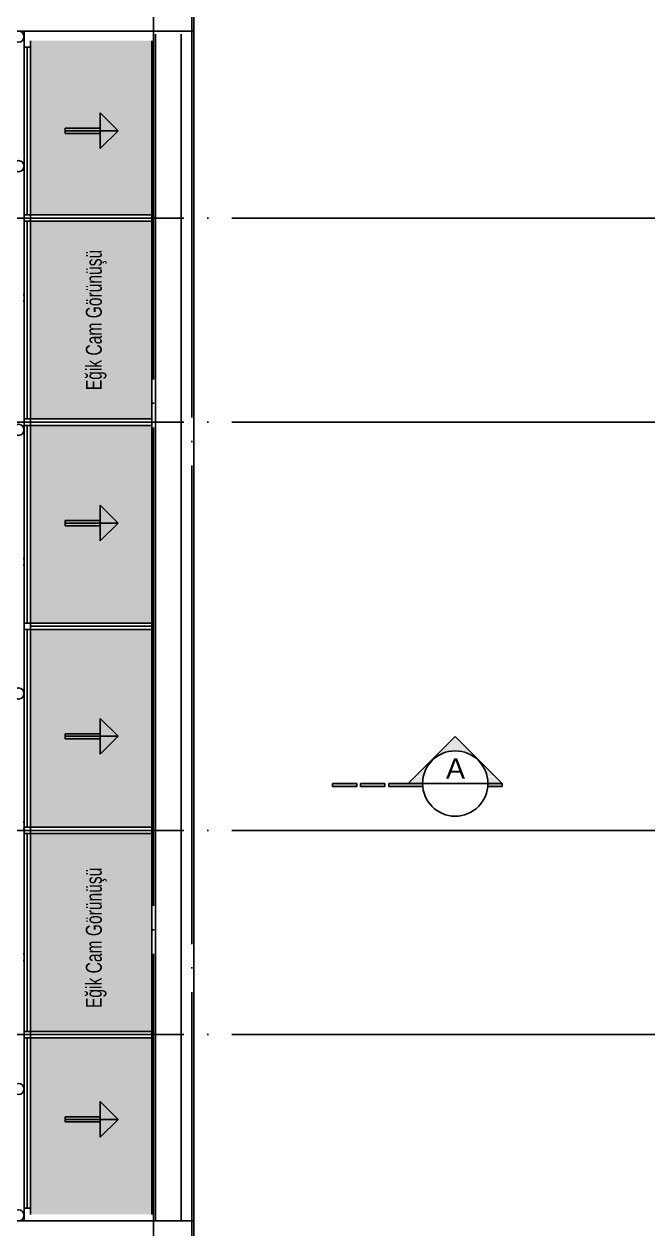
# Model space of a CAD drawing. Extents: x 460786 to 545292, y 30998 to 41694.
# Drawn here: x 475583 to 476072, y 39055 to 40000 of the extents above; entities that cross this region are included whole.
import ezdxf
from ezdxf.enums import TextEntityAlignment as Align

# ---------------------------------------------------------------- set-up
doc = ezdxf.new("R2010")
doc.units = 0
doc.header["$LTSCALE"] = 50
doc.header["$MEASUREMENT"] = 0
doc.linetypes.add('DASHDOT', pattern=[5.5, 5, -0.25, 0, -0.25])
doc.layers.get('0').update_dxf_attribs({"linetype": 'CONTINUOUS'})
for name, color, linetype in [('A-Aks Dikey', 12, 'DASHDOT'), ('A-Aks Yatay', 12, 'DASHDOT'), ('A-Betonarme', 6, 'CONTINUOUS'), ('A-Cam', 160, 'CONTINUOUS'), ('A-Gör 3', 25, 'CONTINUOUS'), ('A-Gör 4', 75, 'CONTINUOUS'), ('A-Kesit Yazi', 4, 'CONTINUOUS'), ('A-Solid', 254, 'CONTINUOUS'), ('A-Yazı 2', 205, 'CONTINUOUS')]:
    doc.layers.add(name, color=color, linetype=linetype)
doc.styles.add('blkan', font='arial.ttf', dxfattribs={"width": 0.9, "height": 12.5})
doc.styles.add('STANDARD1', font='arial.ttf')

# ---------------------------------------------------------------- blocks, each defined once
blk = doc.blocks.new('*X5')
at = {"color": 0}
for p, q in [((116.5125, 395.15), (116.5125, 395.15)), ((116.525, 395.15), (116.525, 395.15)), ((116.53125, 395.1625), (116.53125, 395.1625)), ((116.5375, 395.175), (116.5375, 395.175)), ((116.5375, 395.15), (116.5375, 395.15)), ((116.54375, 395.1625), (116.54375, 395.1625)), ((116.55, 395.15), (116.55, 395.15)), ((116.55625, 395.1625), (116.55625, 395.1625)), ((116.5625, 395.15), (116.5625, 395.15)), ((116.3625, 395), (116.3625, 395)), ((116.375, 395), (116.375, 395)), ((116.38125, 395.0125), (116.38125, 395.0125)), ((116.3875, 395.025), (116.3875, 395.025)), ((116.3875, 395), (116.3875, 395)), ((116.39375, 395.0125), (116.39375, 395.0125)), ((116.4, 395.025), (116.4, 395.025)), ((116.4, 395), (116.4, 395)), ((116.40625, 395.0375), (116.40625, 395.0375)), ((116.40625, 395.0125), (116.40625, 395.0125)), ((116.4125, 395.05), (116.4125, 395.05)), ((116.4125, 395.025), (116.4125, 395.025)), ((116.4125, 395), (116.4125, 395)), ((116.41875, 395.0375), (116.41875, 395.0375)), ((116.41875, 395.0125), (116.41875, 395.0125)), ((116.425, 395.05), (116.425, 395.05)), ((116.425, 395.025), (116.425, 395.025)), ((116.425, 395), (116.425, 395)), ((116.43125, 395.0625), (116.43125, 395.0625)), ((116.43125, 395.0375), (116.43125, 395.0375)), ((116.43125, 395.0125), (116.43125, 395.0125)), ((116.4375, 395.075), (116.4375, 395.075)), ((116.4375, 395.05), (116.4375, 395.05)), ((116.4375, 395.025), (116.4375, 395.025)), ((116.4375, 395), (116.4375, 395)), ((116.44375, 395.0625), (116.44375, 395.0625)), ((116.44375, 395.0375), (116.44375, 395.0375)), ((116.44375, 395.0125), (116.44375, 395.0125)), ((116.45, 395.075), (116.45, 395.075)), ((116.45, 395.05), (116.45, 395.05)), ((116.45, 395.025), (116.45, 395.025)), ((116.45, 395), (116.45, 395)), ((116.45625, 395.0875), (116.45625, 395.0875)), ((116.45625, 395.0625), (116.45625, 395.0625)), ((116.45625, 395.0375), (116.45625, 395.0375)), ((116.45625, 395.0125), (116.45625, 395.0125)), ((116.4625, 395.1), (116.4625, 395.1)), ((116.4625, 395.075), (116.4625, 395.075)), ((116.4625, 395.05), (116.4625, 395.05)), ((116.4625, 395.025), (116.4625, 395.025)), ((116.4625, 395), (116.4625, 395)), ((116.46875, 395.0875), (116.46875, 395.0875)), ((116.46875, 395.0625), (116.46875, 395.0625)), ((116.46875, 395.0375), (116.46875, 395.0375)), ((116.46875, 395.0125), (116.46875, 395.0125)), ((116.475, 395.1), (116.475, 395.1)), ((116.475, 395.075), (116.475, 395.075)), ((116.475, 395.05), (116.475, 395.05)), ((116.475, 395.025), (116.475, 395.025)), ((116.48125, 395.1125), (116.48125, 395.1125)), ((116.48125, 395.0875), (116.48125, 395.0875)), ((116.48125, 395.0625), (116.48125, 395.0625)), ((116.48125, 395.0375), (116.48125, 395.0375)), ((116.48125, 395.0125), (116.48125, 395.0125)), ((116.4875, 395.125), (116.4875, 395.125)), ((116.4875, 395.1), (116.4875, 395.1)), ((116.4875, 395.075), (116.4875, 395.075)), ((116.4875, 395.05), (116.4875, 395.05)), ((116.4875, 395.025), (116.4875, 395.025)), ((116.49375, 395.1125), (116.49375, 395.1125)), ((116.49375, 395.0875), (116.49375, 395.0875)), ((116.49375, 395.0625), (116.49375, 395.0625)), ((116.49375, 395.0375), (116.49375, 395.0375)), ((116.49375, 395.0125), (116.49375, 395.0125)), ((116.5, 395.125), (116.5, 395.125)), ((116.5, 395.1), (116.5, 395.1)), ((116.5, 395.075), (116.5, 395.075)), ((116.5, 395.05), (116.5, 395.05)), ((116.5, 395.025), (116.5, 395.025)), ((116.50625, 395.1375), (116.50625, 395.1375)), ((116.50625, 395.1125), (116.50625, 395.1125)), ((116.50625, 395.0875), (116.50625, 395.0875)), ((116.50625, 395.0625), (116.50625, 395.0625)), ((116.50625, 395.0375), (116.50625, 395.0375)), ((116.50625, 395.0125), (116.50625, 395.0125)), ((116.5125, 395.125), (116.5125, 395.125)), ((116.5125, 395.1), (116.5125, 395.1)), ((116.5125, 395.075), (116.5125, 395.075)), ((116.5125, 395.05), (116.5125, 395.05)), ((116.5125, 395.025), (116.5125, 395.025)), ((116.51875, 395.1375), (116.51875, 395.1375)), ((116.51875, 395.1125), (116.51875, 395.1125)), ((116.51875, 395.0875), (116.51875, 395.0875)), ((116.51875, 395.0625), (116.51875, 395.0625)), ((116.51875, 395.0375), (116.51875, 395.0375)), ((116.51875, 395.0125), (116.51875, 395.0125)), ((116.525, 395.125), (116.525, 395.125)), ((116.525, 395.1), (116.525, 395.1)), ((116.525, 395.075), (116.525, 395.075)), ((116.525, 395.05), (116.525, 395.05)), ((116.525, 395.025), (116.525, 395.025)), ((116.53125, 395.1375), (116.53125, 395.1375)), ((116.53125, 395.1125), (116.53125, 395.1125)), ((116.53125, 395.0875), (116.53125, 395.0875)), ((116.53125, 395.0625), (116.53125, 395.0625)), ((116.53125, 395.0375), (116.53125, 395.0375)), ((116.53125, 395.0125), (116.53125, 395.0125)), ((116.5375, 395.125), (116.5375, 395.125)), ((116.5375, 395.1), (116.5375, 395.1)), ((116.5375, 395.075), (116.5375, 395.075)), ((116.5375, 395.05), (116.5375, 395.05)), ((116.5375, 395.025), (116.5375, 395.025)), ((116.54375, 395.1375), (116.54375, 395.1375)), ((116.54375, 395.1125), (116.54375, 395.1125)), ((116.54375, 395.0875), (116.54375, 395.0875)), ((116.54375, 395.0625), (116.54375, 395.0625)), ((116.54375, 395.0375), (116.54375, 395.0375)), ((116.54375, 395.0125), (116.54375, 395.0125)), ((116.55, 395.125), (116.55, 395.125)), ((116.55, 395.1), (116.55, 395.1)), ((116.55, 395.075), (116.55, 395.075)), ((116.55, 395.05), (116.55, 395.05)), ((116.55, 395.025), (116.55, 395.025)), ((116.55625, 395.1375), (116.55625, 395.1375)), ((116.55625, 395.1125), (116.55625, 395.1125)), ((116.55625, 395.0875), (116.55625, 395.0875)), ((116.55625, 395.0625), (116.55625, 395.0625)), ((116.55625, 395.0375), (116.55625, 395.0375)), ((116.55625, 395.0125), (116.55625, 395.0125)), ((116.5625, 395.125), (116.5625, 395.125)), ((116.5625, 395.1), (116.5625, 395.1)), ((116.5625, 395.075), (116.5625, 395.075)), ((116.5625, 395.05), (116.5625, 395.05)), ((116.5625, 395.025), (116.5625, 395.025)), ((116.56875, 395.1375), (116.56875, 395.1375)), ((116.56875, 395.1125), (116.56875, 395.1125)), ((116.56875, 395.0875), (116.56875, 395.0875)), ((116.56875, 395.0625), (116.56875, 395.0625)), ((116.56875, 395.0375), (116.56875, 395.0375)), ((116.56875, 395.0125), (116.56875, 395.0125)), ((116.575, 395.125), (116.575, 395.125)), ((116.575, 395.1), (116.575, 395.1)), ((116.575, 395.075), (116.575, 395.075)), ((116.575, 395.05), (116.575, 395.05)), ((116.575, 395.025), (116.575, 395.025)), ((116.58125, 395.1375), (116.58125, 395.1375)), ((116.58125, 395.1125), (116.58125, 395.1125)), ((116.58125, 395.0875), (116.58125, 395.0875)), ((116.58125, 395.0625), (116.58125, 395.0625)), ((116.58125, 395.0375), (116.58125, 395.0375)), ((116.58125, 395.0125), (116.58125, 395.0125)), ((116.5875, 395.125), (116.5875, 395.125)), ((116.5875, 395.1), (116.5875, 395.1)), ((116.5875, 395.075), (116.5875, 395.075)), ((116.5875, 395.05), (116.5875, 395.05)), ((116.5875, 395.025), (116.5875, 395.025)), ((116.59375, 395.1125), (116.59375, 395.1125)), ((116.59375, 395.0875), (116.59375, 395.0875)), ((116.59375, 395.0625), (116.59375, 395.0625)), ((116.59375, 395.0375), (116.59375, 395.0375)), ((116.59375, 395.0125), (116.59375, 395.0125)), ((116.6, 395.1), (116.6, 395.1)), ((116.6, 395.075), (116.6, 395.075)), ((116.6, 395.05), (116.6, 395.05)), ((116.6, 395.025), (116.6, 395.025)), ((116.60625, 395.1125), (116.60625, 395.1125)), ((116.60625, 395.0875), (116.60625, 395.0875)), ((116.60625, 395.0625), (116.60625, 395.0625)), ((116.60625, 395.0375), (116.60625, 395.0375)), ((116.60625, 395.0125), (116.60625, 395.0125)), ((116.6125, 395.1), (116.6125, 395.1)), ((116.6125, 395.075), (116.6125, 395.075)), ((116.6125, 395.05), (116.6125, 395.05)), ((116.6125, 395.025), (116.6125, 395.025)), ((116.61875, 395.0875), (116.61875, 395.0875)), ((116.61875, 395.0625), (116.61875, 395.0625)), ((116.61875, 395.0375), (116.61875, 395.0375)), ((116.61875, 395.0125), (116.61875, 395.0125)), ((116.625, 395.075), (116.625, 395.075)), ((116.625, 395.05), (116.625, 395.05)), ((116.625, 395.025), (116.625, 395.025)), ((116.625, 395), (116.625, 395)), ((116.63125, 395.0875), (116.63125, 395.0875)), ((116.63125, 395.0625), (116.63125, 395.0625)), ((116.63125, 395.0375), (116.63125, 395.0375)), ((116.63125, 395.0125), (116.63125, 395.0125)), ((116.6375, 395.075), (116.6375, 395.075)), ((116.6375, 395.05), (116.6375, 395.05)), ((116.6375, 395.025), (116.6375, 395.025)), ((116.6375, 395), (116.6375, 395)), ((116.64375, 395.0625), (116.64375, 395.0625)), ((116.64375, 395.0375), (116.64375, 395.0375)), ((116.64375, 395.0125), (116.64375, 395.0125)), ((116.65, 395.05), (116.65, 395.05)), ((116.65, 395.025), (116.65, 395.025)), ((116.65, 395), (116.65, 395)), ((116.65625, 395.0625), (116.65625, 395.0625)), ((116.65625, 395.0375), (116.65625, 395.0375)), ((116.65625, 395.0125), (116.65625, 395.0125)), ((116.6625, 395.05), (116.6625, 395.05)), ((116.6625, 395.025), (116.6625, 395.025)), ((116.6625, 395), (116.6625, 395)), ((116.66875, 395.0375), (116.66875, 395.0375)), ((116.66875, 395.0125), (116.66875, 395.0125)), ((116.675, 395.025), (116.675, 395.025)), ((116.675, 395), (116.675, 395)), ((116.68125, 395.0375), (116.68125, 395.0375)), ((116.68125, 395.0125), (116.68125, 395.0125)), ((116.6875, 395.025), (116.6875, 395.025)), ((116.6875, 395), (116.6875, 395)), ((116.69375, 395.0125), (116.69375, 395.0125)), ((116.7, 395), (116.7, 395)), ((116.70625, 395.0125), (116.70625, 395.0125)), ((116.7125, 395), (116.7125, 395)), ((116.2125, 394.85), (116.2125, 394.85)), ((116.23125, 394.8625), (116.23125, 394.8625)), ((116.2375, 394.875), (116.2375, 394.875)), ((116.25625, 394.8875), (116.25625, 394.8875)), ((116.2625, 394.9), (116.2625, 394.9)), ((116.28125, 394.9125), (116.28125, 394.9125)), ((116.2875, 394.925), (116.2875, 394.925)), ((116.30625, 394.9375), (116.30625, 394.9375)), ((116.3125, 394.95), (116.3125, 394.95)), ((116.325, 394.95), (116.325, 394.95)), ((116.33125, 394.9625), (116.33125, 394.9625)), ((116.3375, 394.975), (116.3375, 394.975)), ((116.34375, 394.9625), (116.34375, 394.9625)), ((116.35, 394.975), (116.35, 394.975)), ((116.35625, 394.9875), (116.35625, 394.9875)), ((116.35625, 394.9625), (116.35625, 394.9625)), ((116.3625, 394.975), (116.3625, 394.975)), ((116.36875, 394.9875), (116.36875, 394.9875)), ((116.375, 394.975), (116.375, 394.975)), ((116.38125, 394.9875), (116.38125, 394.9875)), ((116.39375, 394.9875), (116.39375, 394.9875)), ((116.40625, 394.9875), (116.40625, 394.9875)), ((116.66875, 394.9875), (116.66875, 394.9875)), ((116.68125, 394.9875), (116.68125, 394.9875)), ((116.69375, 394.9875), (116.69375, 394.9875)), ((116.70625, 394.9875), (116.70625, 394.9875)), ((116.7125, 394.975), (116.7125, 394.975)), ((116.71875, 394.9875), (116.71875, 394.9875)), ((116.725, 394.975), (116.725, 394.975)), ((116.73125, 394.9875), (116.73125, 394.9875)), ((116.73125, 394.9625), (116.73125, 394.9625)), ((116.7375, 394.975), (116.7375, 394.975)), ((116.74375, 394.9625), (116.74375, 394.9625)), ((116.75, 394.95), (116.75, 394.95)), ((116.75625, 394.9625), (116.75625, 394.9625)), ((116.7625, 394.95), (116.7625, 394.95)), ((116.76875, 394.9375), (116.76875, 394.9375)), ((116.78125, 394.9375), (116.78125, 394.9375)), ((116.7875, 394.925), (116.7875, 394.925)), ((116.80625, 394.9125), (116.80625, 394.9125)), ((116.83125, 394.8875), (116.83125, 394.8875)), ((116.85625, 394.8625), (116.85625, 394.8625)), ((116.8625, 394.85), (116.8625, 394.85)), ((116.08125, 394.7125), (116.08125, 394.7125)), ((116.0875, 394.725), (116.0875, 394.725)), ((116.09375, 394.7125), (116.09375, 394.7125)), ((116.1, 394.725), (116.1, 394.725)), ((116.10625, 394.7375), (116.10625, 394.7375)), ((116.10625, 394.7125), (116.10625, 394.7125)), ((116.1125, 394.75), (116.1125, 394.75)), ((116.1125, 394.725), (116.1125, 394.725)), ((116.11875, 394.7375), (116.11875, 394.7375)), ((116.11875, 394.7125), (116.11875, 394.7125)), ((116.125, 394.75), (116.125, 394.75)), ((116.125, 394.725), (116.125, 394.725)), ((116.13125, 394.7625), (116.13125, 394.7625)), ((116.13125, 394.7375), (116.13125, 394.7375)), ((116.13125, 394.7125), (116.13125, 394.7125)), ((116.1375, 394.775), (116.1375, 394.775)), ((116.1375, 394.75), (116.1375, 394.75)), ((116.1375, 394.725), (116.1375, 394.725)), ((116.14375, 394.7625), (116.14375, 394.7625)), ((116.14375, 394.7375), (116.14375, 394.7375)), ((116.14375, 394.7125), (116.14375, 394.7125)), ((116.15, 394.775), (116.15, 394.775)), ((116.15, 394.75), (116.15, 394.75)), ((116.15, 394.725), (116.15, 394.725)), ((116.15625, 394.7875), (116.15625, 394.7875)), ((116.15625, 394.7625), (116.15625, 394.7625)), ((116.15625, 394.7375), (116.15625, 394.7375)), ((116.1625, 394.8), (116.1625, 394.8)), ((116.1625, 394.775), (116.1625, 394.775)), ((116.1625, 394.75), (116.1625, 394.75)), ((116.16875, 394.7875), (116.16875, 394.7875)), ((116.16875, 394.7625), (116.16875, 394.7625)), ((116.175, 394.8), (116.175, 394.8)), ((116.175, 394.775), (116.175, 394.775)), ((116.18125, 394.8125), (116.18125, 394.8125)), ((116.18125, 394.7875), (116.18125, 394.7875)), ((116.1875, 394.825), (116.1875, 394.825)), ((116.1875, 394.8), (116.1875, 394.8)), ((116.19375, 394.8125), (116.19375, 394.8125)), ((116.2, 394.825), (116.2, 394.825)), ((116.20625, 394.8375), (116.20625, 394.8375)), ((116.88125, 394.8375), (116.88125, 394.8375)), ((116.8875, 394.825), (116.8875, 394.825)), ((116.89375, 394.8125), (116.89375, 394.8125)), ((116.9, 394.8), (116.9, 394.8)), ((116.90625, 394.8125), (116.90625, 394.8125)), ((116.90625, 394.7875), (116.90625, 394.7875)), ((116.9125, 394.8), (116.9125, 394.8)), ((116.9125, 394.775), (116.9125, 394.775)), ((116.91875, 394.7875), (116.91875, 394.7875)), ((116.91875, 394.7625), (116.91875, 394.7625)), ((116.925, 394.775), (116.925, 394.775)), ((116.925, 394.75), (116.925, 394.75)), ((116.925, 394.725), (116.925, 394.725)), ((116.93125, 394.7875), (116.93125, 394.7875)), ((116.93125, 394.7625), (116.93125, 394.7625)), ((116.93125, 394.7375), (116.93125, 394.7375)), ((116.93125, 394.7125), (116.93125, 394.7125)), ((116.9375, 394.775), (116.9375, 394.775)), ((116.9375, 394.75), (116.9375, 394.75)), ((116.9375, 394.725), (116.9375, 394.725)), ((116.94375, 394.7625), (116.94375, 394.7625)), ((116.94375, 394.7375), (116.94375, 394.7375)), ((116.94375, 394.7125), (116.94375, 394.7125)), ((116.95, 394.75), (116.95, 394.75)), ((116.95, 394.725), (116.95, 394.725)), ((116.95625, 394.7625), (116.95625, 394.7625)), ((116.95625, 394.7375), (116.95625, 394.7375)), ((116.95625, 394.7125), (116.95625, 394.7125)), ((116.9625, 394.75), (116.9625, 394.75)), ((116.9625, 394.725), (116.9625, 394.725)), ((116.96875, 394.7375), (116.96875, 394.7375)), ((116.96875, 394.7125), (116.96875, 394.7125)), ((116.975, 394.725), (116.975, 394.725)), ((116.98125, 394.7375), (116.98125, 394.7375)), ((116.98125, 394.7125), (116.98125, 394.7125)), ((116.9875, 394.725), (116.9875, 394.725)), ((116.99375, 394.7125), (116.99375, 394.7125)), ((117.00625, 394.7125), (117.00625, 394.7125)), ((115.98125, 394.6125), (115.98125, 394.6125)), ((115.9875, 394.625), (115.9875, 394.625)), ((115.99375, 394.6125), (115.99375, 394.6125)), ((116, 394.625), (116, 394.625)), ((116.00625, 394.6375), (116.00625, 394.6375)), ((116.00625, 394.6125), (116.00625, 394.6125)), ((116.0125, 394.65), (116.0125, 394.65)), ((116.0125, 394.625), (116.0125, 394.625)), ((116.01875, 394.6375), (116.01875, 394.6375)), ((116.01875, 394.6125), (116.01875, 394.6125)), ((116.025, 394.65), (116.025, 394.65)), ((116.025, 394.625), (116.025, 394.625)), ((116.03125, 394.6625), (116.03125, 394.6625)), ((116.03125, 394.6375), (116.03125, 394.6375)), ((116.03125, 394.6125), (116.03125, 394.6125)), ((116.0375, 394.675), (116.0375, 394.675)), ((116.0375, 394.65), (116.0375, 394.65)), ((116.0375, 394.625), (116.0375, 394.625)), ((116.04375, 394.6625), (116.04375, 394.6625)), ((116.04375, 394.6375), (116.04375, 394.6375)), ((116.04375, 394.6125), (116.04375, 394.6125)), ((116.05, 394.675), (116.05, 394.675)), ((116.05, 394.65), (116.05, 394.65)), ((116.05, 394.625), (116.05, 394.625)), ((116.05625, 394.6875), (116.05625, 394.6875)), ((116.05625, 394.6625), (116.05625, 394.6625)), ((116.05625, 394.6375), (116.05625, 394.6375)), ((116.05625, 394.6125), (116.05625, 394.6125)), ((116.0625, 394.7), (116.0625, 394.7)), ((116.0625, 394.675), (116.0625, 394.675)), ((116.0625, 394.65), (116.0625, 394.65)), ((116.0625, 394.625), (116.0625, 394.625)), ((116.06875, 394.6875), (116.06875, 394.6875)), ((116.06875, 394.6625), (116.06875, 394.6625)), ((116.06875, 394.6375), (116.06875, 394.6375)), ((116.06875, 394.6125), (116.06875, 394.6125)), ((116.075, 394.7), (116.075, 394.7)), ((116.075, 394.675), (116.075, 394.675)), ((116.075, 394.65), (116.075, 394.65)), ((116.075, 394.625), (116.075, 394.625)), ((116.08125, 394.6875), (116.08125, 394.6875)), ((116.08125, 394.6625), (116.08125, 394.6625)), ((116.08125, 394.6375), (116.08125, 394.6375)), ((116.08125, 394.6125), (116.08125, 394.6125)), ((116.0875, 394.7), (116.0875, 394.7)), ((116.0875, 394.675), (116.0875, 394.675)), ((116.0875, 394.65), (116.0875, 394.65)), ((116.0875, 394.625), (116.0875, 394.625)), ((116.09375, 394.6875), (116.09375, 394.6875)), ((116.09375, 394.6625), (116.09375, 394.6625)), ((116.09375, 394.6375), (116.09375, 394.6375)), ((116.09375, 394.6125), (116.09375, 394.6125)), ((116.1, 394.7), (116.1, 394.7)), ((116.1, 394.675), (116.1, 394.675)), ((116.1, 394.65), (116.1, 394.65)), ((116.1, 394.625), (116.1, 394.625)), ((116.10625, 394.6875), (116.10625, 394.6875)), ((116.10625, 394.6625), (116.10625, 394.6625)), ((116.10625, 394.6375), (116.10625, 394.6375)), ((116.10625, 394.6125), (116.10625, 394.6125)), ((116.1125, 394.7), (116.1125, 394.7)), ((116.1125, 394.675), (116.1125, 394.675)), ((116.1125, 394.65), (116.1125, 394.65)), ((116.1125, 394.625), (116.1125, 394.625)), ((116.11875, 394.6875), (116.11875, 394.6875)), ((116.11875, 394.6625), (116.11875, 394.6625)), ((116.11875, 394.6375), (116.11875, 394.6375)), ((116.11875, 394.6125), (116.11875, 394.6125)), ((116.125, 394.7), (116.125, 394.7)), ((116.125, 394.675), (116.125, 394.675)), ((116.125, 394.65), (116.125, 394.65)), ((116.125, 394.625), (116.125, 394.625)), ((116.13125, 394.6875), (116.13125, 394.6875)), ((116.13125, 394.6625), (116.13125, 394.6625)), ((116.13125, 394.6375), (116.13125, 394.6375)), ((116.13125, 394.6125), (116.13125, 394.6125)), ((116.1375, 394.7), (116.1375, 394.7)), ((116.1375, 394.675), (116.1375, 394.675)), ((116.1375, 394.65), (116.1375, 394.65)), ((116.1375, 394.625), (116.1375, 394.625)), ((116.14375, 394.6875), (116.14375, 394.6875)), ((116.14375, 394.6625), (116.14375, 394.6625)), ((116.15, 394.7), (116.15, 394.7)), ((116.9375, 394.7), (116.9375, 394.7)), ((116.9375, 394.675), (116.9375, 394.675)), ((116.94375, 394.6875), (116.94375, 394.6875)), ((116.94375, 394.6625), (116.94375, 394.6625)), ((116.94375, 394.6375), (116.94375, 394.6375)), ((116.94375, 394.6125), (116.94375, 394.6125)), ((116.95, 394.7), (116.95, 394.7)), ((116.95, 394.675), (116.95, 394.675)), ((116.95, 394.65), (116.95, 394.65)), ((116.95, 394.625), (116.95, 394.625)), ((116.95625, 394.6875), (116.95625, 394.6875)), ((116.95625, 394.6625), (116.95625, 394.6625)), ((116.95625, 394.6375), (116.95625, 394.6375)), ((116.95625, 394.6125), (116.95625, 394.6125)), ((116.9625, 394.7), (116.9625, 394.7)), ((116.9625, 394.675), (116.9625, 394.675)), ((116.9625, 394.65), (116.9625, 394.65)), ((116.9625, 394.625), (116.9625, 394.625)), ((116.96875, 394.6875), (116.96875, 394.6875)), ((116.96875, 394.6625), (116.96875, 394.6625)), ((116.96875, 394.6375), (116.96875, 394.6375)), ((116.96875, 394.6125), (116.96875, 394.6125)), ((116.975, 394.7), (116.975, 394.7)), ((116.975, 394.675), (116.975, 394.675)), ((116.975, 394.65), (116.975, 394.65)), ((116.975, 394.625), (116.975, 394.625)), ((116.98125, 394.6875), (116.98125, 394.6875)), ((116.98125, 394.6625), (116.98125, 394.6625)), ((116.98125, 394.6375), (116.98125, 394.6375)), ((116.98125, 394.6125), (116.98125, 394.6125)), ((116.9875, 394.7), (116.9875, 394.7)), ((116.9875, 394.675), (116.9875, 394.675)), ((116.9875, 394.65), (116.9875, 394.65)), ((116.9875, 394.625), (116.9875, 394.625)), ((116.99375, 394.6875), (116.99375, 394.6875)), ((116.99375, 394.6625), (116.99375, 394.6625)), ((116.99375, 394.6375), (116.99375, 394.6375)), ((116.99375, 394.6125), (116.99375, 394.6125)), ((117, 394.7), (117, 394.7)), ((117, 394.675), (117, 394.675)), ((117, 394.65), (117, 394.65)), ((117, 394.625), (117, 394.625)), ((117.00625, 394.6875), (117.00625, 394.6875)), ((117.00625, 394.6625), (117.00625, 394.6625)), ((117.00625, 394.6375), (117.00625, 394.6375)), ((117.00625, 394.6125), (117.00625, 394.6125)), ((117.0125, 394.7), (117.0125, 394.7)), ((117.0125, 394.675), (117.0125, 394.675)), ((117.0125, 394.65), (117.0125, 394.65)), ((117.0125, 394.625), (117.0125, 394.625)), ((117.01875, 394.6875), (117.01875, 394.6875)), ((117.01875, 394.6625), (117.01875, 394.6625)), ((117.01875, 394.6375), (117.01875, 394.6375)), ((117.01875, 394.6125), (117.01875, 394.6125)), ((117.025, 394.675), (117.025, 394.675)), ((117.025, 394.65), (117.025, 394.65)), ((117.025, 394.625), (117.025, 394.625)), ((117.03125, 394.6875), (117.03125, 394.6875)), ((117.03125, 394.6625), (117.03125, 394.6625)), ((117.03125, 394.6375), (117.03125, 394.6375)), ((117.03125, 394.6125), (117.03125, 394.6125)), ((117.0375, 394.675), (117.0375, 394.675)), ((117.0375, 394.65), (117.0375, 394.65)), ((117.0375, 394.625), (117.0375, 394.625)), ((117.04375, 394.6625), (117.04375, 394.6625)), ((117.04375, 394.6375), (117.04375, 394.6375)), ((117.04375, 394.6125), (117.04375, 394.6125)), ((117.05, 394.65), (117.05, 394.65)), ((117.05, 394.625), (117.05, 394.625)), ((117.05625, 394.6625), (117.05625, 394.6625)), ((117.05625, 394.6375), (117.05625, 394.6375)), ((117.05625, 394.6125), (117.05625, 394.6125)), ((117.0625, 394.65), (117.0625, 394.65)), ((117.0625, 394.625), (117.0625, 394.625)), ((117.06875, 394.6375), (117.06875, 394.6375)), ((117.06875, 394.6125), (117.06875, 394.6125)), ((117.075, 394.625), (117.075, 394.625)), ((117.08125, 394.6375), (117.08125, 394.6375)), ((117.08125, 394.6125), (117.08125, 394.6125)), ((117.0875, 394.625), (117.0875, 394.625)), ((117.09375, 394.6125), (117.09375, 394.6125)), ((117.10625, 394.6125), (117.10625, 394.6125))]:
    blk.add_line(p, q, dxfattribs=at)
blk = doc.blocks.new('kesit-p2')
h = blk.add_hatch()
h.set_pattern_fill('DOTS', scale=0.2, angle=90)
h.set_pattern_definition([(90, (294857.23727, 191937.31927), (-0.3175, 0.15875), [0, -0.3175])])
h.paths.add_polyline_path([(107.49, 62.37), (107.49, 51.2, -0.023249), (109.87, 51.09), (109.87, 62.37)])
h.paths.add_polyline_path([(107.49, 0), (107.49, -11.17), (107.49, -26.52), (109.87, -26.52), (109.87, 0.11, -0.023249)])
h.paths.add_polyline_path([(107.49, -29.51), (107.49, -48.56), (109.87, -48.56), (109.87, -29.51)])
h.paths.add_polyline_path([(107.49, -51.55), (107.49, -70.59), (109.87, -70.59), (109.87, -51.55)])
at = {"color": 0}
for p, q in [((107.49, 62.37), (70.72, 25.6)), ((107.49, -11.17), (107.49, 62.37)), ((109.87, 51.09), (109.87, 62.37)), ((107.49, -11.17), (70.72, 25.6)), ((109.87, -26.52), (109.87, 0.11)), ((109.87, -48.56), (109.87, -29.51)), ((109.87, -70.59), (109.87, -51.55))]:
    blk.add_line(p, q, dxfattribs=at)
for p, q in [((107.49, 62.37), (109.87, 62.37)), ((107.49, -11.17), (107.49, -26.52)), ((107.49, -26.52), (109.87, -26.52)), ((107.49, -29.51), (107.49, -48.56)), ((107.49, -29.51), (109.87, -29.51)), ((107.49, -48.56), (109.87, -48.56)), ((107.49, -51.55), (107.49, -70.59)), ((107.49, -51.55), (109.87, -51.55)), ((107.49, -70.59), (109.87, -70.59))]:
    blk.add_line(p, q)
blk.add_circle((107.49, 25.6), 25.6, dxfattribs=at)
at = {"color": 7, "xscale": 64, "yscale": 64, "zscale": 64, "rotation": 90}
blk.add_blockref('*X5', (25362.39, -7433.1), dxfattribs=at)
at = {"style": 'STANDARD1'}
blk.add_attdef('TEXT', text='', height=16, dxfattribs=at).set_placement((95.69, 25.83), align=Align.MIDDLE_CENTER)
at = {"style": 'STANDARD1', "width": 0.6}
blk.add_attdef('TEXT', text='', height=12, dxfattribs=at).set_placement((119.93, 26.59), align=Align.MIDDLE_CENTER)

msp = doc.modelspace()

# ---------------------------------------------------------------- hatches: boundary and pattern name
at = {"layer": 'A-Betonarme'}
h = msp.add_hatch(color=256, dxfattribs=at)
h.dxf.hatch_style = 1
h.paths.add_polyline_path([(475656.41, 39915.88), (475642.45, 39915.88), (475642.45, 39901.92)])
h.paths.add_polyline_path([(475642.45, 39915.88), (475656.41, 39915.88), (475642.45, 39929.84)])
h = msp.add_hatch(color=256, dxfattribs=at)
h.dxf.hatch_style = 1
h.paths.add_polyline_path([(475615.01, 39917.88), (475642.45, 39917.88), (475642.45, 39913.88), (475615.01, 39913.88)])
h = msp.add_hatch(color=256, dxfattribs=at)
h.dxf.hatch_style = 1
h.paths.add_polyline_path([(475656.41, 39608.34), (475642.45, 39608.34), (475642.45, 39594.38)])
h.paths.add_polyline_path([(475642.45, 39608.34), (475656.41, 39608.34), (475642.45, 39622.31)])
h = msp.add_hatch(color=256, dxfattribs=at)
h.dxf.hatch_style = 1
h.paths.add_polyline_path([(475615.01, 39610.34), (475642.45, 39610.34), (475642.45, 39606.34), (475615.01, 39606.34)])
h = msp.add_hatch(color=256, dxfattribs=at)
h.dxf.hatch_style = 1
h.paths.add_polyline_path([(475656.41, 39441.32), (475642.45, 39441.32), (475642.45, 39427.36)])
h.paths.add_polyline_path([(475642.45, 39441.32), (475656.41, 39441.32), (475642.45, 39455.28)])
h = msp.add_hatch(color=256, dxfattribs=at)
h.dxf.hatch_style = 1
h.paths.add_polyline_path([(475615.01, 39443.32), (475642.45, 39443.32), (475642.45, 39439.32), (475615.01, 39439.32)])
h = msp.add_hatch(color=256, dxfattribs=at)
h.dxf.hatch_style = 1
h.paths.add_polyline_path([(475656.41, 39141), (475642.45, 39141), (475642.45, 39127.04)])
h.paths.add_polyline_path([(475642.45, 39141), (475656.41, 39141), (475642.45, 39154.96)])
h = msp.add_hatch(color=256, dxfattribs=at)
h.dxf.hatch_style = 1
h.paths.add_polyline_path([(475615.01, 39143), (475642.45, 39143), (475642.45, 39139), (475615.01, 39139)])
at = {"layer": 'A-Solid'}
h = msp.add_hatch(color=256, dxfattribs=at)
h.dxf.hatch_style = 1
h.paths.add_polyline_path([(475682.74, 39986.5), (475587.74, 39986.5), (475587.74, 39850), (475682.74, 39850)])
h.paths.add_polyline_path([(475682.74, 39845), (475587.74, 39845), (475587.74, 39690), (475682.74, 39690)])
h.paths.add_polyline_path([(475682.74, 39685), (475587.74, 39685), (475587.74, 39530), (475682.74, 39530)])
h.paths.add_polyline_path([(475682.74, 39525), (475587.74, 39525), (475587.74, 39370), (475682.74, 39370)])
h.paths.add_polyline_path([(475587.74, 39365), (475587.74, 39210), (475682.74, 39210), (475682.74, 39365)])
h.paths.add_polyline_path([(475587.74, 39066.5), (475682.74, 39066.5), (475682.74, 39205), (475587.74, 39205)])

# ---------------------------------------------------------------- linework, layer by layer
at = {"layer": 'A-Aks Dikey', "ltscale": 1.5}
for p, q in [((475684.24, 41333.83), (475684.24, 37667.36)), ((475714.24, 41303.83), (475714.24, 37697.36))]:
    msp.add_line(p, q, dxfattribs=at)
at = {"layer": 'A-Aks Yatay', "ltscale": 1.5}
for p, q in [((473270.05, 39847.5), (476108.46, 39847.5)), ((473270.05, 39687.5), (476108.46, 39687.5)), ((473270.05, 39367.5), (476108.46, 39367.5)), ((473270.05, 39207.5), (476108.46, 39207.5))]:
    msp.add_line(p, q, dxfattribs=at)
at = {"layer": 'A-Betonarme'}
for p, q in [((475656.41, 39915.88), (475642.45, 39929.84)), ((475642.45, 39929.84), (475642.45, 39901.92)), ((475615.01, 39917.88), (475642.45, 39917.88)), ((475615.01, 39915.88), (475656.41, 39915.88)), ((475615.01, 39913.88), (475642.45, 39913.88)), ((475642.45, 39901.92), (475656.41, 39915.88)), ((475656.41, 39608.34), (475642.45, 39622.31)), ((475642.45, 39622.31), (475642.45, 39594.38)), ((475615.01, 39610.34), (475642.45, 39610.34)), ((475615.01, 39608.34), (475656.41, 39608.34)), ((475615.01, 39606.34), (475642.45, 39606.34)), ((475642.45, 39594.38), (475656.41, 39608.34)), ((475656.41, 39441.32), (475642.45, 39455.28)), ((475642.45, 39455.28), (475642.45, 39427.36)), ((475615.01, 39443.32), (475642.45, 39443.32)), ((475615.01, 39441.32), (475656.41, 39441.32)), ((475615.01, 39439.32), (475642.45, 39439.32)), ((475642.45, 39427.36), (475656.41, 39441.32)), ((475656.41, 39141), (475642.45, 39154.96)), ((475642.45, 39154.96), (475642.45, 39127.04)), ((475615.01, 39143), (475642.45, 39143)), ((475615.01, 39141), (475656.41, 39141)), ((475615.01, 39139), (475642.45, 39139)), ((475642.45, 39127.04), (475656.41, 39141))]:
    msp.add_line(p, q, dxfattribs=at)
for points in [[(475615.01, 39917.88), (475642.45, 39917.88), (475642.45, 39913.88), (475615.01, 39913.88)], [(475615.01, 39610.34), (475642.45, 39610.34), (475642.45, 39606.34), (475615.01, 39606.34)], [(475615.01, 39443.32), (475642.45, 39443.32), (475642.45, 39439.32), (475615.01, 39439.32)], [(475615.01, 39143), (475642.45, 39143), (475642.45, 39139), (475615.01, 39139)]]:
    msp.add_lwpolyline(points, close=True, dxfattribs=at)
at = {"layer": 'A-Cam'}
for p, q in [((475582.74, 39986.5), (475582.74, 39066.5)), ((475587.74, 39986.5), (475587.74, 39066.5)), ((475582.74, 39981.5), (475587.74, 39981.5)), ((475585.24, 39981.5), (475585.24, 39850)), ((475582.74, 39850), (475682.74, 39850)), ((475582.74, 39845), (475682.74, 39845)), ((475585.24, 39845), (475585.24, 39690)), ((475587.74, 39847.5), (475682.74, 39847.5)), ((475582.74, 39690), (475682.74, 39690)), ((475582.74, 39685), (475682.74, 39685)), ((475585.24, 39685), (475585.24, 39530)), ((475587.74, 39687.5), (475682.74, 39687.5)), ((475582.74, 39530), (475682.74, 39530)), ((475582.74, 39525), (475682.74, 39525)), ((475585.24, 39525), (475585.24, 39370)), ((475587.74, 39527.5), (475682.74, 39527.5)), ((475582.74, 39370), (475682.74, 39370)), ((475582.74, 39365), (475682.74, 39365)), ((475585.24, 39365), (475585.24, 39210)), ((475587.74, 39367.5), (475682.74, 39367.5)), ((475582.74, 39210), (475682.74, 39210)), ((475582.74, 39205), (475682.74, 39205)), ((475585.24, 39205), (475585.24, 39071.5)), ((475587.74, 39207.5), (475682.74, 39207.5)), ((475582.74, 39071.5), (475587.74, 39071.5))]:
    msp.add_line(p, q, dxfattribs=at)
at = {"layer": 'A-Gör 3'}
for p, q in [((474737.74, 39994), (475715.74, 39994)), ((475682.74, 39986.5), (475682.74, 39066.5)), ((475715.74, 39061.5), (475715.74, 39991.5))]:
    msp.add_line(p, q, dxfattribs=at)
for points in [[(474737.74, 39061.5), (475715.74, 39061.5), (475715.74, 38057.5), (474055.24, 38057.5), (474055.24, 38537), (473477.24, 38537), (473477.24, 40517.5)], [(475715.74, 40011.5), (475715.74, 39061.5)], [(475685.74, 39991.5), (475685.74, 39061.5)], [(475685.74, 39991.5), (475685.74, 39061.5)], [(475685.74, 39991.5), (475685.74, 39061.5)], [(475705.74, 39991.5), (475705.74, 39061.5)]]:
    msp.add_lwpolyline(points, dxfattribs=at)
at = {"layer": 'A-Gör 4'}
for p, q in [((475582.74, 39890.67), (475581.95, 39890.67)), ((475582.74, 39885.67), (475581.95, 39885.67)), ((475582.74, 39787.34), (475581.95, 39787.34)), ((475582.74, 39782.34), (475581.95, 39782.34)), ((475582.74, 39684), (475581.95, 39684)), ((475582.74, 39679), (475581.95, 39679)), ((475582.74, 39580.67), (475581.95, 39580.67)), ((475582.74, 39575.67), (475581.95, 39575.67)), ((475582.74, 39477.34), (475581.95, 39477.34)), ((475582.74, 39472.34), (475581.95, 39472.34)), ((475582.74, 39374), (475581.95, 39374)), ((475582.74, 39369), (475581.95, 39369)), ((475582.74, 39270.67), (475581.95, 39270.67)), ((475582.74, 39265.67), (475581.95, 39265.67)), ((475582.74, 39167.34), (475581.95, 39167.34)), ((475582.74, 39162.34), (475581.95, 39162.34))]:
    msp.add_line(p, q, dxfattribs=at)
msp.add_lwpolyline([(474737.74, 39994), (475582.74, 39994), (475582.74, 39061.5), (474737.74, 39061.5)], close=True, dxfattribs=at)
for centre in [(475578.39, 39989.65), (475578.39, 39888.17), (475578.39, 39681.5), (475578.39, 39474.84), (475578.39, 39164.84), (475578.39, 39065.86)]:
    msp.add_circle(centre, 4.35, dxfattribs=at)

# ---------------------------------------------------------------- block references
at = {"layer": 'A-Kesit Yazi'}
ref = msp.add_blockref('kesit-p2', (475895.05, 39511.76), dxfattribs=dict(at, rotation=270))
ref.add_attrib('TEXT', 'A', dxfattribs={"layer": '0', "height": 16, "style": 'STANDARD1'}).set_placement((475920.88, 39416.07), align=Align.MIDDLE_CENTER)

# ---------------------------------------------------------------- texts
at = {"layer": 'A-Yazı 2', "style": 'blkan', "width": 0.7}
for p in [(475643.64, 39712.54), (475643.64, 39228.26)]:
    msp.add_text('Eğik Cam Görünüşü', height=12.5, rotation=90, dxfattribs=at).set_placement(p)

doc.saveas('drawing.dxf')
